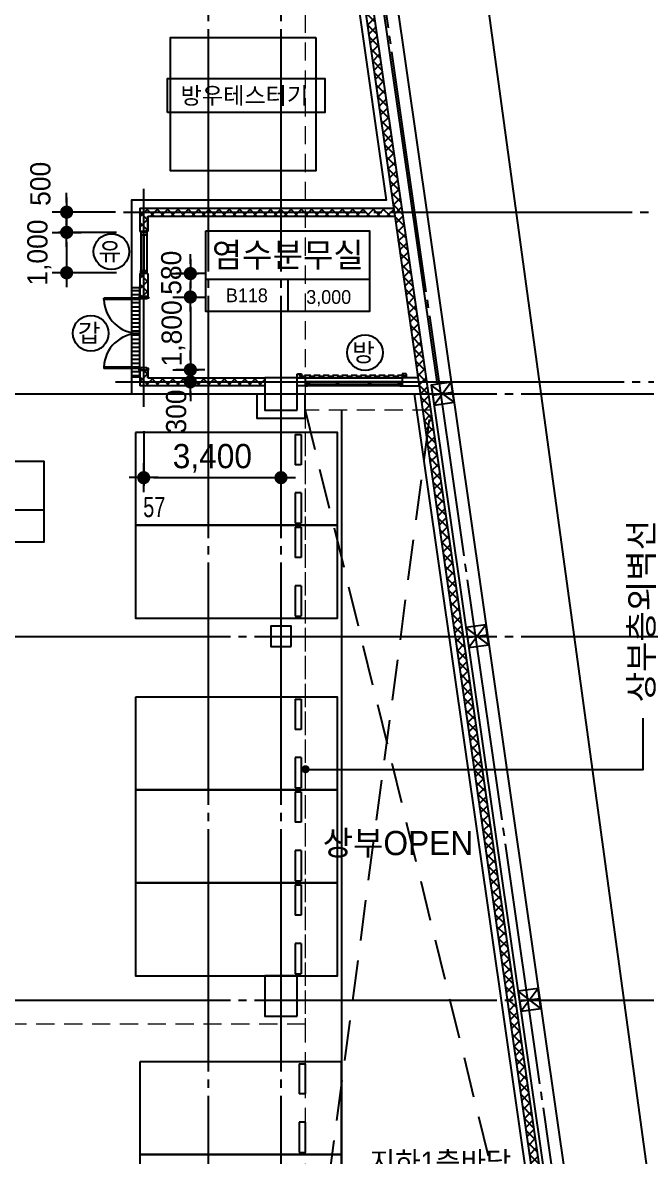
# Model space of a CAD drawing. Extents: x 13827183 to 13983685, y -1862231 to -1752052.
# Drawn here: x 13916062 to 13931509, y -1809145 to -1781087 of the extents above; entities that cross this region are included whole.
import ezdxf
from ezdxf.enums import TextEntityAlignment as Align

# ---------------------------------------------------------------- set-up
doc = ezdxf.new("R2010")
doc.units = 0
doc.header["$LTSCALE"] = 100
doc.header["$MEASUREMENT"] = 0
doc.header["$PDSIZE"] = -10
for name, pattern in [('CEN', [66, 60, -2, 2, -2]), ('HID', [2.3, 1.5, -0.8]), ('HIDDEN', [0.375, 0.25, -0.125])]:
    doc.linetypes.add(name, pattern=pattern)
doc.layers.get('0').update_dxf_attribs({"linetype": 'CONTINUOUS'})
doc.layers.get('Defpoints').update_dxf_attribs({"linetype": 'CONTINUOUS'})
for name, color, linetype in [('252', 252, 'CONTINUOUS'), ('8', 8, 'CONTINUOUS'), ('CAR', 21, 'CONTINUOUS'), ('CAR-STOP', 5, 'CONTINUOUS'), ('CEN', 1, 'CEN'), ('COL', 2, 'CONTINUOUS'), ('DIM', 7, 'CONTINUOUS'), ('EL-3', 7, 'CONTINUOUS'), ('EL8', 8, 'CONTINUOUS'), ('HAT', 5, 'CONTINUOUS'), ('open-tr', 9, 'CONTINUOUS'), ('SYM', 7, 'CONTINUOUS'), ('TEX', 3, 'CONTINUOUS'), ('TEXT', 2, 'CONTINUOUS'), ('TEXT1', 7, 'CONTINUOUS'), ('WA1', 2, 'CONTINUOUS'), ('WA2', 3, 'CONTINUOUS'), ('WALLBR', 3, 'CONTINUOUS'), ('WID', 4, 'CONTINUOUS'), ('지시선', 7, 'CONTINUOUS')]:
    doc.layers.add(name, color=color, linetype=linetype)
doc.layers.add('hidded', color=5, linetype='HIDDEN', lineweight=20)
doc.styles.add('HY울를도M', font='HYWULM.TTF')
doc.styles.add('굴림', font='H2HDRM.TTF')
doc.styles.add('돋음', font='Dotum.ttf', dxfattribs={"height": 3})
doc.styles.add('울릉도', font='HYWULM.TTF', dxfattribs={"height": 3})
doc.dimstyles.new('DIM50', dxfattribs={"dimscale": 50, "dimtxt": 3, "dimasz": 1.2, "dimexe": 1, "dimexo": 1, "dimgap": 0.6, "dimtad": 1, "dimdec": 4, "dimzin": 0, "dimdsep": 46, "dimlunit": 6, "dimtxsty": '굴림', "dimblk": 'DOTT', "dimcen": 0.09, "dimadec": 0, "dimazin": 0, "dimtfac": 1, "dimtdec": 4, "dimtofl": 0, "dimtmove": 2, "dimatfit": 2, "dimldrblk": 'DOTT', "dimfxl": 1, "dimtolj": 1, "dimtzin": 0, "dimarcsym": 0})
pattern_1 = [(45, (1315193.02, -3034316.96), (-127.2792206, 127.2792206), []), (135, (1315193.02, -3034316.96), (-127.2792206, -127.2792206), [])]

# ---------------------------------------------------------------- blocks, each defined once
blk = doc.blocks.new('TT1')
at = {"layer": 'TEXT1'}
for p, q in [((-1013, -600), (1013, -600)), ((0, -600), (0, -1000))]:
    blk.add_line(p, q, dxfattribs=at)
blk.add_lwpolyline([(-1013, 0), (1013, 0), (1013, -1000), (-1013, -1000)], close=True, dxfattribs=at)
blk = doc.blocks.new('CAR-STOP')
at = {"layer": 'CAR-STOP', "ltscale": 3}
for p, q in [((50, 3950), (50, 4100)), ((50, 4100), (800, 4100)), ((50, 3950), (800, 3950)), ((800, 4100), (800, 3950)), ((1500, 4100), (2250, 4100)), ((1500, 4100), (1500, 3950)), ((1500, 3950), (2250, 3950)), ((2250, 3950), (2250, 4100))]:
    blk.add_line(p, q, dxfattribs=at)
blk = doc.blocks.new('DOTT')
for p, q in [((0, 1.5), (0, -1.5)), ((-1.5, 0), (1.5, 0))]:
    blk.add_line(p, q)
at = {"color": 6, "const_width": 0.68}
blk.add_lwpolyline([(-0.34, 0, 1), (0.34, 0, 1)], format="xyb", close=True, dxfattribs=at)
blk = doc.blocks.new('*D116')
at = {"layer": 'Defpoints', "color": 0, "lineweight": -3}
for p in [(13919060, -1790599), (13922460, -1790977), (13922460, -1792348)]:
    blk.add_point(p, dxfattribs=at)
at = {"layer": 'DIM', "color": 7, "lineweight": -2}
for p, q in [((13919060, -1791199), (13919060, -1792548)), ((13922460, -1791577), (13922460, -1792548)), ((13919300, -1792348), (13922220, -1792348))]:
    blk.add_line(p, q, dxfattribs=at)
at = {"layer": 'DIM', "color": 7, "lineweight": -2, "xscale": 240, "yscale": 240, "zscale": 240, "rotation": 180}
blk.add_blockref('DOTT', (13919060, -1792348), dxfattribs=at)
at = {"layer": 'DIM', "color": 7, "lineweight": -2, "xscale": 240, "yscale": 240, "zscale": 240}
blk.add_blockref('DOTT', (13922460, -1792348), dxfattribs=at)
at = {"layer": 'DIM', "color": 3, "insert": (13920760, -1791870), "char_height": 600, "attachment_point": 5, "style": '굴림'}
blk.add_mtext('\\A1;3,400', dxfattribs=at)
blk = doc.blocks.new('D1800')
at = {"layer": 'WID'}
for points in [[(105, 0), (-105, 0), (-105, -30), (-60, -30), (-60, -45), (90, -45), (90, -30), (135, -30), (135, 0), (105, 0)], [(135, -30), (135, -65), (1004, -65), (1004, -30)], [(135, -30), (1004, -30)], [(105, -1800), (-105, -1800), (-105, -1770), (-60, -1770), (-60, -1755), (90, -1755), (90, -1770), (135, -1770), (135, -1800), (105, -1800)], [(135, -1770), (135, -1735), (1004, -1735), (1004, -1770)], [(135, -1770), (1004, -1770)]]:
    blk.add_lwpolyline(points, dxfattribs=at)
for centre, start, end in [((135, -30), 270, 357.6944), ((135, -1770), 2.3056, 90)]:
    blk.add_arc(centre, 870, start, end, dxfattribs=at)
blk = doc.blocks.new('*D124')
at = {"layer": 'Defpoints', "color": 0, "lineweight": -3}
for p in [(13919180, -1789677), (13919363, -1789977), (13920216, -1789977)]:
    blk.add_point(p, dxfattribs=at)
at = {"layer": 'DIM', "color": 7, "lineweight": -2}
for p, q in [((13920216, -1789437), (13920216, -1789197)), ((13919780, -1789677), (13920416, -1789677)), ((13919963, -1789977), (13920416, -1789977)), ((13920216, -1790217), (13920216, -1790457))]:
    blk.add_line(p, q, dxfattribs=at)
at = {"layer": 'DIM', "color": 7, "lineweight": -2, "xscale": 240, "yscale": 240, "zscale": 240}
for p, rotation in [((13920216, -1789677), 270), ((13920216, -1789977), 90)]:
    blk.add_blockref('DOTT', p, dxfattribs=dict(at, rotation=rotation))
at = {"layer": 'DIM', "color": 3, "insert": (13919866, -1790711), "char_height": 500, "attachment_point": 5, "rotation": 90, "style": '굴림'}
blk.add_mtext('\\A1;300', dxfattribs=at)
blk = doc.blocks.new('*D127')
at = {"layer": 'Defpoints', "color": 0, "lineweight": -3}
for p in [(13919180, -1787877), (13919180, -1789677), (13920216, -1789677)]:
    blk.add_point(p, dxfattribs=at)
at = {"layer": 'DIM', "color": 7, "lineweight": -2}
for p, q in [((13919780, -1787877), (13920416, -1787877)), ((13920216, -1788117), (13920216, -1789437)), ((13919780, -1789677), (13920416, -1789677))]:
    blk.add_line(p, q, dxfattribs=at)
at = {"layer": 'DIM', "color": 7, "lineweight": -2, "xscale": 240, "yscale": 240, "zscale": 240}
for p, rotation in [((13920216, -1787877), 90), ((13920216, -1789677), 270)]:
    blk.add_blockref('DOTT', p, dxfattribs=dict(at, rotation=rotation))
at = {"layer": 'DIM', "color": 3, "insert": (13919798, -1788777), "char_height": 500, "attachment_point": 5, "rotation": 90, "style": '굴림'}
blk.add_mtext('\\A1;1,800', dxfattribs=at)
blk = doc.blocks.new('*D128')
at = {"layer": 'Defpoints', "color": 0, "lineweight": -3}
for p in [(13919160, -1787297), (13919180, -1787877), (13920216, -1787877)]:
    blk.add_point(p, dxfattribs=at)
at = {"layer": 'DIM', "color": 7, "lineweight": -2}
for p, q in [((13920216, -1787057), (13920216, -1786817)), ((13919760, -1787297), (13920416, -1787297)), ((13919780, -1787877), (13920416, -1787877)), ((13920216, -1788117), (13920216, -1788357))]:
    blk.add_line(p, q, dxfattribs=at)
at = {"layer": 'DIM', "color": 7, "lineweight": -2, "xscale": 240, "yscale": 240, "zscale": 240}
for p, rotation in [((13920216, -1787297), 270), ((13920216, -1787877), 90)]:
    blk.add_blockref('DOTT', p, dxfattribs=dict(at, rotation=rotation))
at = {"layer": 'DIM', "color": 3, "insert": (13919744, -1787277), "char_height": 500, "attachment_point": 5, "rotation": 90, "style": '굴림'}
blk.add_mtext('\\A1;580', dxfattribs=at)
blk = doc.blocks.new('*D129')
at = {"layer": 'Defpoints', "color": 0, "lineweight": -3}
for p in [(13918960, -1785777), (13917151, -1786277), (13918985, -1786277)]:
    blk.add_point(p, dxfattribs=at)
at = {"layer": 'DIM', "color": 7, "lineweight": -2}
for p, q in [((13917151, -1785537), (13917151, -1785297)), ((13918360, -1785777), (13916951, -1785777)), ((13918385, -1786277), (13916951, -1786277)), ((13917151, -1786517), (13917151, -1786757))]:
    blk.add_line(p, q, dxfattribs=at)
at = {"layer": 'DIM', "color": 7, "lineweight": -2, "xscale": 240, "yscale": 240, "zscale": 240}
for p, rotation in [((13917151, -1785777), 270), ((13917151, -1786277), 90)]:
    blk.add_blockref('DOTT', p, dxfattribs=dict(at, rotation=rotation))
at = {"layer": 'DIM', "color": 3, "insert": (13916502, -1785076), "char_height": 500, "attachment_point": 5, "rotation": 90, "style": '굴림'}
blk.add_mtext('\\A1;500', dxfattribs=at)
blk = doc.blocks.new('*D130')
at = {"layer": 'Defpoints', "color": 0, "lineweight": -3}
for p in [(13918985, -1786277), (13917151, -1787277), (13918985, -1787277)]:
    blk.add_point(p, dxfattribs=at)
at = {"layer": 'DIM', "color": 7, "lineweight": -2}
for p, q in [((13918385, -1786277), (13916951, -1786277)), ((13917151, -1786517), (13917151, -1787037)), ((13918385, -1787277), (13916951, -1787277))]:
    blk.add_line(p, q, dxfattribs=at)
at = {"layer": 'DIM', "color": 7, "lineweight": -2, "xscale": 240, "yscale": 240, "zscale": 240}
for p, rotation in [((13917151, -1786277), 90), ((13917151, -1787277), 270)]:
    blk.add_blockref('DOTT', p, dxfattribs=dict(at, rotation=rotation))
at = {"layer": 'DIM', "color": 3, "insert": (13916473, -1786777), "char_height": 500, "attachment_point": 5, "rotation": 90, "style": '굴림'}
blk.add_mtext('\\A1;1,000', dxfattribs=at)
blk = doc.blocks.new('aw-1000-150')
at = {"layer": 'WID', "color": 8}
for p, q in [((0, 150), (-1000, 150)), ((0, 0), (-1000, 0))]:
    blk.add_line(p, q, dxfattribs=at)
at = {"layer": 'WID'}
for points in [[(-940, 0), (-1000, 0), (-1000, 150), (-940, 150)], [(-60, 87), (-940, 87), (-940, 63), (-60, 63)], [(-60, 0), (0, 0), (0, 150), (-60, 150)]]:
    blk.add_lwpolyline(points, close=True, dxfattribs=at)

msp = doc.modelspace()

# ---------------------------------------------------------------- hatches: boundary and pattern name
at = {"layer": 'HAT'}
h = msp.add_hatch(dxfattribs=at)
h.set_pattern_fill('_USER', color=256, scale=180, angle=45, style=0, double=1, pattern_type=0)
h.set_pattern_definition([(45, (8786982.07, -1464347.29), (-127.2792206, 127.2792206), []), (135, (8786982.07, -1464347.29), (-127.2792206, -127.2792206), [])])
h.paths.add_polyline_path([(13924811.57752, -1780527.37395), (13924782.86062, -1780327.37395), (13922709.80992, -1780327.37395), (13922709.80992, -1780527.37395), (13924508.50082, -1780527.37395), (13926070.97714, -1791409.30125), (13926172.07158, -1790687.28783), (13924710.55195, -1780527.37395)])
at = {"layer": 'HAT', "lineweight": -3, "ltscale": 200}
h = msp.add_hatch(dxfattribs=at)
h.set_pattern_fill('_USER,N', color=256, scale=180, angle=45, style=0, double=1, pattern_type=0)
h.set_pattern_definition(pattern_1)
h.paths.add_polyline_path([(13925247.96111, -1785677.37395), (13925276.67801, -1785877.37395), (13919159.80992, -1785877.37395), (13919159.80992, -1786257.37395), (13918959.80992, -1786257.37395), (13918959.80992, -1785677.37395)])
h = msp.add_hatch(dxfattribs=at)
h.set_pattern_fill('_USER,N', color=256, scale=180, angle=45, style=0, double=1, pattern_type=0)
h.set_pattern_definition(pattern_1)
h.paths.add_polyline_path([(13918959.80992, -1787297.37395), (13919159.80992, -1787297.37395), (13919159.80992, -1787857.37395), (13918959.80992, -1787857.37395)])
at = {"layer": 'HAT'}
h = msp.add_hatch(dxfattribs=at)
h.set_pattern_fill('_USER,N', color=256, scale=100, style=0, pattern_type=0)
h.set_pattern_definition([(0, (1315193.02, -3034316.96), (0, 100), [])])
h.paths.add_polyline_path([(13918959.80992, -1787648.95868), (13918759.80992, -1787648.95868), (13918759.80992, -1789848.95868), (13918959.80992, -1789848.95868)])
at = {"layer": 'HAT', "lineweight": -3, "ltscale": 200}
h = msp.add_hatch(dxfattribs=at)
h.set_pattern_fill('_USER,N', color=256, scale=180, angle=45, style=0, double=1, pattern_type=0)
h.set_pattern_definition(pattern_1)
h.paths.add_polyline_path([(13918959.80992, -1789697.37395), (13919159.80992, -1789697.37395), (13919159.80992, -1789877.37395), (13922059.80992, -1789877.37395), (13922059.80992, -1790077.37395), (13918959.80992, -1790077.37395)])
at = {"layer": 'HAT'}
h = msp.add_hatch(dxfattribs=at)
h.set_pattern_fill('_USER', color=256, scale=180, angle=45, style=0, double=1, pattern_type=0)
h.set_pattern_definition([(45, (13926070.98, -1817499.84), (-127.2792, 127.2792), []), (135, (13926070.98, -1817499.84), (-127.2792, -127.2792), [])])
h.paths.add_polyline_path([(13926167.93485, -1790677.37395), (13926167.64139, -1790677.37395), (13926070.97714, -1791409.30125), (13929817.17405, -1817499.83574), (13929997.49929, -1817348.5249)])

# ---------------------------------------------------------------- linework, layer by layer
at = {"color": 8, "linetype": 'HIDDEN', "ltscale": 40}
for p, q in [((13923059.80992, -1790677.37395), (13930061.43136, -1819200.9753)), ((13923059.80992, -1814209.411), (13926167.33655, -1790679.68219))]:
    msp.add_line(p, q, dxfattribs=at)
at = {"ltscale": 3}
msp.add_lwpolyline([(13923059.80992, -1799574.95), (13931431.50835, -1799574.95), (13931431.50835, -1798301.36467)], dxfattribs=at)
at = {"layer": '252', "lineweight": -3, "ltscale": 10}
msp.add_line((13923059.80992, -1789877.37395), (13925459.80992, -1789877.37395), dxfattribs=at)
at = {"layer": 'CAR', "ltscale": 3}
for points in [[(13918859.80992, -1791227.37395), (13918859.80992, -1793527.37395), (13923859.80992, -1793527.37395), (13923859.80992, -1791227.37395)], [(13918859.80992, -1793527.37395), (13918859.80992, -1795827.37395), (13923859.80992, -1795827.37395), (13923859.80992, -1793527.37395)], [(13918859.80992, -1797777.37395), (13918859.80992, -1800077.37395), (13923859.80992, -1800077.37395), (13923859.80992, -1797777.37395)], [(13918859.80992, -1800077.37395), (13918859.80992, -1802377.37395), (13923859.80992, -1802377.37395), (13923859.80992, -1800077.37395)], [(13918859.80992, -1802377.37395), (13918859.80992, -1804677.37395), (13923859.80992, -1804677.37395), (13923859.80992, -1802377.37395)], [(13918959.80992, -1806802.16542), (13918959.80992, -1809102.16542), (13923959.80992, -1809102.16542), (13923959.80992, -1806802.16542)], [(13918959.80992, -1809102.16542), (13918959.80992, -1811402.16542), (13923959.80992, -1811402.16542), (13923959.80992, -1809102.16542)]]:
    msp.add_lwpolyline(points, close=True, dxfattribs=at)
at = {"layer": 'CEN', "color": 5}
msp.add_line((13920659.80992, -1768045.95467), (13920659.80992, -1852077.37395), dxfattribs=at)
at = {"layer": 'CEN', "linetype": 'CEN'}
for p, q in [((13922459.80992, -1768045.95467), (13922459.80992, -1852077.37395)), ((13924259.80992, -1775277.37395), (13931309.80992, -1824377.37395)), ((13919059.80992, -1790598.95868), (13919059.80992, -1785199.95868)), ((13918559.9665, -1785777.37395), (13938970.80992, -1785777.37395)), ((13918359.9665, -1789977.37395), (13938970.80992, -1789977.37395)), ((13842606.80992, -1790277.37395), (13938970.80992, -1790277.37395)), ((13842606.80992, -1790277.37395), (13938970.80992, -1790277.37395)), ((13842606.80992, -1790277.37395), (13938970.80992, -1790277.37395)), ((13842606.80992, -1796277.37395), (13938970.80992, -1796277.37395)), ((13842606.80992, -1805277.37395), (13938970.80992, -1805277.37395)), ((13842606.80992, -1805277.37395), (13938970.80992, -1805277.37395)), ((13842606.80992, -1805277.37395), (13938970.80992, -1805277.37395))]:
    msp.add_line(p, q, dxfattribs=at)
at = {"layer": 'COL'}
for points in [[(13922859.80992, -1790677.37395), (13922859.80992, -1789877.37395), (13922059.80992, -1789877.37395), (13922059.80992, -1790677.37395)], [(13922859.80992, -1805677.37395), (13922859.80992, -1804677.37395), (13922059.80992, -1804677.37395), (13922059.80992, -1805677.37395)]]:
    msp.add_lwpolyline(points, close=True, dxfattribs=at)
at = {"layer": 'Defpoints'}
for p, q in [((13926746.064, -1790482.19798), (13926180.07632, -1790058.33722)), ((13926675.00054, -1789987.27376), (13926251.13978, -1790553.26144)), ((13926215.60805, -1790305.79933), (13926710.53227, -1790234.73587)), ((13927607.57113, -1796482.19798), (13927041.58345, -1796058.33722)), ((13927077.11518, -1796305.79933), (13927572.0394, -1796234.73587)), ((13927536.50767, -1795987.27376), (13927112.64691, -1796553.26144)), ((13928899.83182, -1805482.19798), (13928333.84414, -1805058.33722)), ((13928828.76836, -1804987.27376), (13928404.9076, -1805553.26144)), ((13928369.37587, -1805305.79933), (13928864.30009, -1805234.73587))]:
    msp.add_line(p, q, dxfattribs=at)
at = {"layer": 'EL-3'}
msp.add_line((13923959.80992, -1790677.37395), (13923959.80992, -1819077.37395), dxfattribs=at)
at = {"layer": 'EL8'}
for p, q in [((13922858.52992, -1789788.00398), (13922867.72992, -1789788.00398)), ((13922858.52992, -1789866.65395), (13922858.52992, -1789788.00398)), ((13922859.80992, -1789789.28398), (13922869.00992, -1789789.28398)), ((13922859.80992, -1789865.37395), (13922859.80992, -1789789.28398)), ((13922867.72992, -1789788.00398), (13922867.72992, -1789777.37395)), ((13922867.72992, -1789777.37395), (13922967.44658, -1789777.37395)), ((13922869.00992, -1789789.28398), (13922869.00992, -1789778.65395)), ((13922869.00992, -1789778.65395), (13922966.16658, -1789778.65395)), ((13922964.88658, -1789778.65395), (13922964.88658, -1789796.17395)), ((13922966.16658, -1789778.65395), (13922966.16658, -1789810.89395)), ((13922967.44658, -1789777.37395), (13922967.44658, -1789812.17395)), ((13925458.52992, -1789778.65395), (13925458.52992, -1789813.45395)), ((13925558.24658, -1789778.65395), (13925458.52992, -1789778.65395)), ((13925459.80992, -1789779.93395), (13925459.80992, -1789812.17395)), ((13925556.96658, -1789779.93395), (13925459.80992, -1789779.93395)), ((13925461.08992, -1789779.93395), (13925461.08992, -1789797.45395)), ((13925556.96658, -1789790.56398), (13925556.96658, -1789779.93395)), ((13925558.24658, -1789789.28398), (13925558.24658, -1789778.65395)), ((13925567.44658, -1789789.28398), (13925558.24658, -1789789.28398)), ((13925567.44658, -1789867.93395), (13925567.44658, -1789789.28398)), ((13922858.52992, -1789866.65395), (13922867.72992, -1789866.65395)), ((13922859.80992, -1789865.37395), (13922869.00992, -1789865.37395)), ((13922867.72992, -1789866.65395), (13922867.72992, -1789877.37395)), ((13922867.72992, -1789877.37395), (13922967.44658, -1789877.37395)), ((13922869.00992, -1789865.37395), (13922869.00992, -1789876.09395)), ((13922869.00992, -1789876.09395), (13922966.16658, -1789876.09395)), ((13922939.0471, -1789810.89395), (13922916.04992, -1789810.89395)), ((13922916.04992, -1789810.89395), (13922916.04992, -1789843.85395)), ((13922966.16658, -1789843.85395), (13922916.04992, -1789843.85395)), ((13922940.3271, -1789812.17395), (13922917.32992, -1789812.17395)), ((13922917.32992, -1789812.17395), (13922917.32992, -1789842.57395)), ((13922967.44658, -1789842.57395), (13922917.32992, -1789842.57395)), ((13922929.71337, -1789834.87395), (13922929.71337, -1789819.87395)), ((13922939.0471, -1789796.17395), (13922939.0471, -1789810.89395)), ((13922964.88658, -1789796.17395), (13922939.0471, -1789796.17395)), ((13922940.3271, -1789797.45395), (13922940.3271, -1789812.17395)), ((13922966.16658, -1789797.45395), (13922940.3271, -1789797.45395)), ((13922966.16658, -1789810.89395), (13922952.64658, -1789810.89395)), ((13922952.64658, -1789810.89395), (13922952.64658, -1789812.17395)), ((13922967.44658, -1789812.17395), (13922952.64658, -1789812.17395)), ((13922966.16658, -1789843.85395), (13922966.16658, -1789876.09395)), ((13922967.44658, -1789842.57395), (13922967.44658, -1789877.37395)), ((13925458.52992, -1789813.45395), (13925473.32992, -1789813.45395)), ((13925458.52992, -1789843.85395), (13925458.52992, -1789878.65395)), ((13925458.52992, -1789843.85395), (13925508.64658, -1789843.85395)), ((13925558.24658, -1789878.65395), (13925458.52992, -1789878.65395)), ((13925459.80992, -1789798.73395), (13925485.6494, -1789798.73395)), ((13925459.80992, -1789812.17395), (13925473.32992, -1789812.17395)), ((13925459.80992, -1789845.13395), (13925459.80992, -1789877.37395)), ((13925459.80992, -1789845.13395), (13925509.92658, -1789845.13395)), ((13925556.96658, -1789877.37395), (13925459.80992, -1789877.37395)), ((13925461.08992, -1789797.45395), (13925486.9294, -1789797.45395)), ((13925473.32992, -1789812.17395), (13925473.32992, -1789813.45395)), ((13925485.6494, -1789798.73395), (13925485.6494, -1789813.45395)), ((13925485.6494, -1789813.45395), (13925508.64658, -1789813.45395)), ((13925486.9294, -1789797.45395), (13925486.9294, -1789812.17395)), ((13925486.9294, -1789812.17395), (13925509.92658, -1789812.17395)), ((13925496.26313, -1789834.87395), (13925496.26313, -1789819.87395)), ((13925508.64658, -1789813.45395), (13925508.64658, -1789843.85395)), ((13925509.92658, -1789812.17395), (13925509.92658, -1789845.13395)), ((13925566.16658, -1789790.56398), (13925556.96658, -1789790.56398)), ((13925556.96658, -1789866.65395), (13925556.96658, -1789877.37395)), ((13925566.16658, -1789866.65395), (13925556.96658, -1789866.65395)), ((13925558.24658, -1789867.93395), (13925558.24658, -1789878.65395)), ((13925567.44658, -1789867.93395), (13925558.24658, -1789867.93395)), ((13925566.16658, -1789866.65395), (13925566.16658, -1789790.56398))]:
    msp.add_line(p, q, dxfattribs=at)
at = {"layer": 'EL8', "linetype": 'HID'}
for p, q in [((13925496.26313, -1789819.87395), (13922929.71337, -1789819.87395)), ((13922929.71337, -1789834.87395), (13925496.26313, -1789834.87395))]:
    msp.add_line(p, q, dxfattribs=at)
at = {"layer": 'hidded', "color": 6, "linetype": 'HID', "ltscale": 3}
msp.add_line((13923059.80992, -1805877.37395), (13923059.80992, -1814209.411), dxfattribs=at)
msp.add_lwpolyline([(13861859.80992, -1805877.37395), (13861859.84539, -1774677.37395), (13923059.80992, -1774677.37395), (13923059.80992, -1805877.37395), (13913059.80992, -1805877.37395), (13913059.80992, -1809077.37385), (13902059.80992, -1809077.38454), (13902059.80992, -1805877.37395)], close=True, dxfattribs=at)
msp.add_lwpolyline([(13926167.00547, -1790677.37395), (13923059.80992, -1790677.37395), (13923059.80992, -1805877.37395), (13913059.80992, -1805877.37395), (13913059.80992, -1809077.37385), (13902059.80992, -1809077.38454), (13902059.80992, -1805877.37395), (13861959.80992, -1805877.37395)], dxfattribs=at)
at = {"layer": 'open-tr'}
msp.add_lwpolyline([(13924378.50015, -1780677.37395), (13925067.70585, -1785477.37395), (13918759.80992, -1785477.37395), (13918759.80992, -1790277.37395), (13921859.80992, -1790277.37395), (13921859.80992, -1790877.37395), (13923059.80992, -1790877.37395), (13923059.80992, -1790277.37395), (13925756.91155, -1790277.37395), (13929870.60809, -1818927.37395)], dxfattribs=at)
msp.add_lwpolyline([(13918959.80992, -1787648.95868), (13918759.80992, -1787648.95868), (13918759.80992, -1789848.95868), (13918959.80992, -1789848.95868)], close=True, dxfattribs=at)
at = {"layer": 'SYM', "color": 6}
msp.add_lwpolyline([(13923325.80992, -1781452.37395), (13923325.80992, -1784752.37395), (13919725.80992, -1784752.37395), (13919725.80992, -1781452.37395)], close=True, dxfattribs=at)
at = {"layer": 'TEX', "lineweight": -3, "ltscale": 200}
for p, q in [((13918959.80992, -1785677.37395), (13925247.96111, -1785677.37395)), ((13919159.80992, -1786257.37395), (13919159.80992, -1785877.37395)), ((13919159.80992, -1785877.37395), (13925276.67801, -1785877.37395)), ((13919159.80992, -1785877.37395), (13919159.80992, -1786257.37395)), ((13919159.80992, -1786257.37395), (13918959.80992, -1786257.37395)), ((13919059.80992, -1786327.37395), (13919059.80992, -1787227.37395)), ((13919159.80992, -1787297.37395), (13918959.80992, -1787297.37395)), ((13918959.80992, -1787857.37395), (13919159.80992, -1787857.37395)), ((13919159.80992, -1789697.37395), (13918959.80992, -1789697.37395)), ((13919159.80992, -1789877.37395), (13919159.80992, -1789697.37395)), ((13919159.80992, -1789877.37395), (13919159.80992, -1789697.37395)), ((13919159.80992, -1789877.37395), (13922059.80992, -1789877.37395))]:
    msp.add_line(p, q, dxfattribs=at)
at = {"layer": 'TEXT1'}
msp.add_lwpolyline([(13919649.07338, -1783309.05751), (13919649.07338, -1782469.14151), (13923545.26193, -1782469.14151), (13923545.26193, -1783309.05751)], close=True, dxfattribs=at)
at = {"layer": 'TEXT1', "const_width": 100}
msp.add_lwpolyline([(13923068.78271, -1799613.71476, 1), (13923068.78271, -1799513.71476, 1)], format="xyb", close=True, dxfattribs=at)
at = {"layer": 'WA1'}
for p, q in [((13926371.79893, -1771845.72875), (13937359.91367, -1852077.37395)), ((13924505.45281, -1774877.37395), (13931207.45638, -1821553.73923)), ((13924969.894, -1780574.58048), (13926328.55359, -1790037.01818)), ((13926180.07632, -1790058.33722), (13930358.38589, -1819158.33722))]:
    msp.add_line(p, q, dxfattribs=at)
for points in [[(13926746.064, -1790482.19798), (13926675.00054, -1789987.27376), (13926180.07632, -1790058.33722), (13926251.13978, -1790553.26144)], [(13922709.80992, -1796527.37395), (13922709.80992, -1796027.37395), (13922209.80992, -1796027.37395), (13922209.80992, -1796527.37395)], [(13927607.57113, -1796482.19798), (13927536.50767, -1795987.27376), (13927041.58345, -1796058.33722), (13927112.64691, -1796553.26144)], [(13928899.83182, -1805482.19798), (13928828.76836, -1804987.27376), (13928333.84414, -1805058.33722), (13928404.9076, -1805553.26144)]]:
    msp.add_lwpolyline(points, close=True, dxfattribs=at)
at = {"layer": 'WA2'}
for p, q in [((13918959.80992, -1785677.37395), (13918959.80992, -1786257.37395)), ((13918959.80992, -1787297.37395), (13918959.80992, -1787857.37395)), ((13919159.80992, -1787297.37395), (13919159.80992, -1787857.37395)), ((13918959.80992, -1789697.37395), (13918959.80992, -1790077.37395)), ((13919159.80992, -1789697.37395), (13919159.80992, -1789877.37395)), ((13922059.80992, -1790077.37395), (13918959.80992, -1790077.37395))]:
    msp.add_line(p, q, dxfattribs=at)
for points in [[(13922859.80992, -1789877.37395), (13923059.80992, -1789877.37395), (13923059.80992, -1790077.37395), (13922859.80992, -1790077.37395)], [(13925851.01609, -1789877.37395), (13925459.80992, -1789877.37395), (13925459.80992, -1790077.37395), (13925879.733, -1790077.37395)]]:
    msp.add_lwpolyline(points, dxfattribs=at)
at = {"layer": 'WALLBR'}
for p, q in [((13924508.50082, -1780527.37395), (13930061.43136, -1819200.9753)), ((13924710.55195, -1780527.37395), (13930259.40105, -1819172.54991))]:
    msp.add_line(p, q, dxfattribs=at)
at = {"layer": 'WID', "color": 8}
for p, q in [((13925399.80992, -1789977.37395), (13923119.80992, -1789977.37395)), ((13925359.80992, -1789997.37395), (13923159.80992, -1789997.37395)), ((13925359.80992, -1790057.37395), (13923159.80992, -1790057.37395)), ((13925399.80992, -1790077.37395), (13923119.80992, -1790077.37395))]:
    msp.add_line(p, q, dxfattribs=at)
at = {"layer": 'WID'}
for points in [[(13923119.80992, -1789977.37395), (13923059.80992, -1789977.37395), (13923059.80992, -1790077.37395), (13923119.80992, -1790077.37395)], [(13923119.80992, -1789997.37395), (13923159.80992, -1789997.37395), (13923159.80992, -1790057.37395), (13923119.80992, -1790057.37395)], [(13923839.80992, -1789997.37395), (13923879.80992, -1789997.37395), (13923879.80992, -1790057.37395), (13923839.80992, -1790057.37395)], [(13924639.80992, -1789997.37395), (13924679.80992, -1789997.37395), (13924679.80992, -1790057.37395), (13924639.80992, -1790057.37395)], [(13925399.80992, -1789997.37395), (13925359.80992, -1789997.37395), (13925359.80992, -1790057.37395), (13925399.80992, -1790057.37395)], [(13925459.80992, -1789977.37395), (13925399.80992, -1789977.37395), (13925399.80992, -1790077.37395), (13925459.80992, -1790077.37395)]]:
    msp.add_lwpolyline(points, close=True, dxfattribs=at)
at = {"layer": '지시선'}
for centre in [(13918261.21232, -1786753.53447), (13917748.80992, -1788775.24378), (13924540.918, -1789254.00902)]:
    msp.add_circle(centre, 441.72564, dxfattribs=at)

# ---------------------------------------------------------------- block references
at = {"layer": '8', "rotation": 180}
msp.add_blockref('D1800', (13919074.80992, -1789677.37395), dxfattribs=at)
at = {"layer": 'CAR-STOP', "rotation": 270}
for p in [(13918859.80992, -1791227.37395), (13918859.80992, -1793527.37395), (13918859.80992, -1797777.37395), (13918859.80992, -1800077.37395), (13918859.80992, -1802377.37395), (13918959.80992, -1806802.16542)]:
    msp.add_blockref('CAR-STOP', p, dxfattribs=at)
at = {"layer": 'TEX', "lineweight": -3, "rotation": 90}
msp.add_blockref('aw-1000-150', (13919134.80992, -1786277.37395), dxfattribs=at)
at = {"layer": 'TEXT1', "xscale": 2, "yscale": 2, "zscale": 2}
for p in [(13922628.02394, -1786235.03668), (13914559.80992, -1791941.18701)]:
    msp.add_blockref('TT1', p, dxfattribs=at)

# ---------------------------------------------------------------- texts
at = {"layer": 'TEXT', "style": 'HY울를도M', "width": 0.75}
msp.add_text('57', height=500, dxfattribs=at).set_placement((13919047.61846, -1793324.81813))
at = {"layer": 'TEXT', "style": 'HY울를도M'}
msp.add_text('지하1층바닥', height=500, dxfattribs=at).set_placement((13924662.83111, -1809528.02135))
at = {"layer": 'TEXT1', "style": '울릉도'}
for s, height, p in [('방우테스터기', 420, (13921553.76766, -1783100.24762)), ('염수분무실', 600, (13922628.02394, -1787136.61683))]:
    msp.add_text(s, height=height, dxfattribs=at).set_placement(p, align=Align.CENTER)
at = {"layer": 'TEXT1'}
for s, height, style, p in [('유', 450, '울릉도', (13917941.02394, -1786972.95868)), ('갑', 450, '울릉도', (13917428.62154, -1788994.668)), ('방', 450, '울릉도', (13924220.72962, -1789473.43324)), ('상부OPEN', 600, '돋음', (13923491.20144, -1801691.12521))]:
    msp.add_text(s, height=height, dxfattribs=dict(at, style=style)).set_placement(p)
at = {"layer": 'TEXT1', "color": 2, "style": '울릉도'}
msp.add_text('B118', height=340, dxfattribs=at).set_placement((13921614.52803, -1787834.87668), align=Align.MIDDLE_CENTER)
at = {"layer": 'TEXT1', "style": '울릉도'}
msp.add_text('3,000', height=340, dxfattribs=at).set_placement((13923641.51985, -1787876.87668), align=Align.MIDDLE_CENTER)
at = {"layer": 'TEXT1', "style": '돋음'}
msp.add_text('상부층외벽선', height=600, rotation=90, dxfattribs=at).set_placement((13931681.65441, -1797910.47786))

# ---------------------------------------------------------------- dimensions: what is measured, and where the dimension line sits
at = {"layer": 'DIM'}
for base, p1, p2, picture, middle in [((13917150.9763, -1786277.37395), (13918959.80992, -1785777.37395), (13918984.80992, -1786277.37395), '*D129', (13916502.02394, -1785075.95868)), ((13920215.9763, -1787877.37395), (13919159.80992, -1787297.37395), (13919179.80992, -1787877.37395), '*D128', (13919744.02394, -1787277.37395)), ((13920215.9763, -1789977.37395), (13919179.80992, -1789677.37395), (13919363.02394, -1789977.37395), '*D124', (13919866.02394, -1790710.95868))]:
    dim = msp.add_linear_dim(base=base, p1=p1, p2=p2, angle=90, dimstyle='DIM50', override={"dimscale": 200, "dimtxt": 2.5, "dimexo": 3}, dxfattribs=at)
    dim.commit()
    dim.dimension.update_dxf_attribs({"geometry": picture, "text_midpoint": middle, "dimtype": 128})
for base, p1, p2, picture, middle in [((13917150.9763, -1787277.37395), (13918984.80992, -1786277.37395), (13918984.80992, -1787277.37395), '*D130', (13916473.19578, -1786777.37395)), ((13920215.9763, -1789677.37395), (13919179.80992, -1787877.37395), (13919179.80992, -1789677.37395), '*D127', (13919798.19578, -1788777.37395))]:
    dim = msp.add_linear_dim(base=base, p1=p1, p2=p2, angle=90, dimstyle='DIM50', override={"dimscale": 200, "dimtxt": 2.5, "dimexo": 3}, dxfattribs=at)
    dim.commit()
    dim.dimension.update_dxf_attribs({"geometry": picture, "text_midpoint": middle})
dim = msp.add_linear_dim(base=(13922459.80992, -1792347.95868), p1=(13919059.80992, -1790598.95868), p2=(13922459.80992, -1790977.37395), dimstyle='DIM50', override={"dimscale": 200, "dimexo": 3}, dxfattribs=at)
dim.commit()
dim.dimension.update_dxf_attribs({"geometry": '*D116', "text_midpoint": (13920759.80992, -1791869.88223)})

doc.saveas('drawing.dxf')
